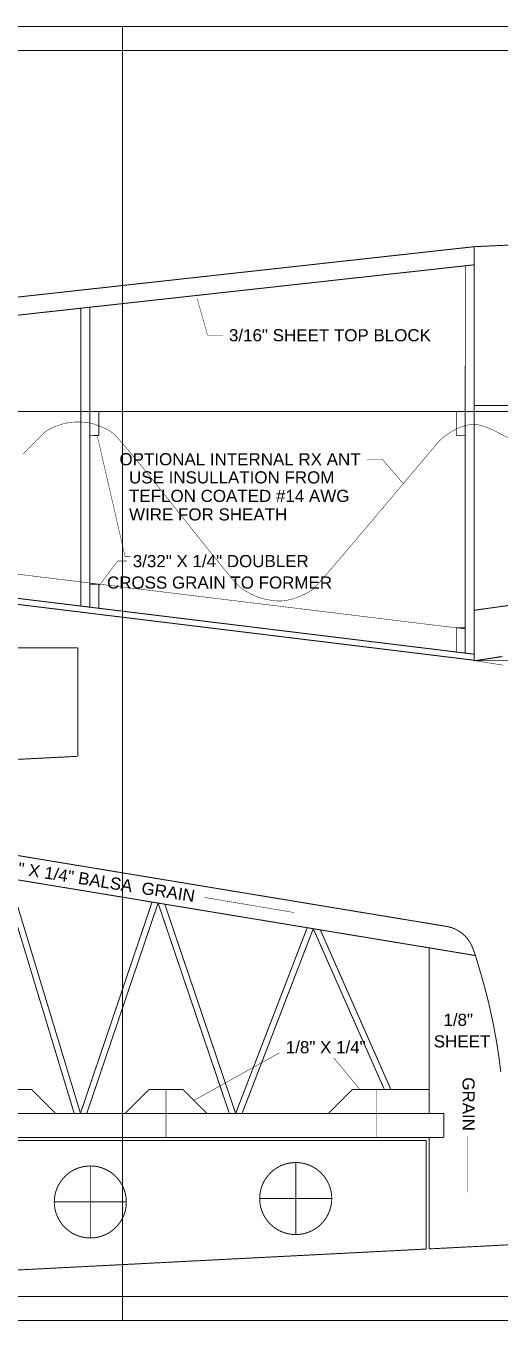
# Model space of a CAD drawing. Extents: x -1080 to 1070, y -166 to 202.
# Drawn here: x -298.7 to -175.3, y -166 to 171.1 of the extents above; entities that cross this region are included whole.
import ezdxf

# ---------------------------------------------------------------- set-up
doc = ezdxf.new("R2010")
doc.units = 0
doc.header["$MEASUREMENT"] = 0
doc.linetypes.add('DASHED', pattern=[0.75, 0.5, -0.25])
doc.linetypes.add('DOT', pattern=[0.25, 0, -0.25])
for name, color, linetype in [('1', 7, 'CONTINUOUS'), ('DEFAULT', 7, 'CONTINUOUS'), ('LINE', 7, 'CONTINUOUS')]:
    doc.layers.add(name, color=color, linetype=linetype)
doc.styles.add('ARIAL', font='ARIAL.TTF')

# ---------------------------------------------------------------- blocks, each defined once
blk = doc.blocks.new('GROUP24')
at = {"layer": 'DEFAULT', "color": 3, "const_width": 0.01}
for points in [[(-37.625, 6.7375), (48.375, 6.7375)], [(-5.375, -6.7375), (-5.375, 6.7375)], [(-37.625, -6.7375), (48.375, -6.7375)]]:
    blk.add_lwpolyline(points, dxfattribs=at)
at = {"layer": 'DEFAULT', "color": 3, "linetype": 'DASHED', "const_width": 0.01}
for points in [[(-37.375, 6.4875), (48.125, 6.4875)], [(-37.375, -6.4875), (48.125, -6.4875)]]:
    blk.add_lwpolyline(points, dxfattribs=at)
blk = doc.blocks.new('GROUP3')
at = {"layer": 'DEFAULT'}
for points, const_width in [([(0, 2.1315), (6.8959, 0.9915)], 0.01), ([(1.9801, 1.7864), (2.7195, -0.6526)], 0.01), ([(2.0432, 1.7937), (2.785, -0.6527)], 0.01), ([(2.7843, -0.6524), (3.5299, 1.5479)], 0.01), ([(2.8499, -0.6534), (3.5925, 1.5376)], 0.01), ([(3.5925, 1.5376), (4.3339, -0.6526)], 0.01), ([(3.6623, 1.5261), (4.3998, -0.6524)], 0.01), ([(4.0753, 1.5961), (5.012, 1.4385)], 0.005), ([(4.3998, -0.6524), (5.1445, 1.281)], 0.01), ([(4.4666, -0.6527), (5.2075, 1.2708)], 0.01), ([(5.2075, 1.2708), (5.9468, -0.4026)], 0.01), ([(5.2811, 1.2585), (6.0152, -0.4029)], 0.01), ([(6.4153, -0.6527), (6.4153, 1.071)], 0.01), ([(6.8657, 1.0721), (6.8959, 0.9915)], 0.01), ([(7.1587, -0.2201), (7.1552, -0.1893), (7.1518, -0.1585), (7.1479, -0.1273), (7.1439, -0.0959), (7.1395, -0.064), (7.1349, -0.0317), (7.1298, 0.001), (7.1248, 0.0331), (7.1196, 0.0648), (7.1145, 0.0962), (7.1091, 0.1271), (7.1037, 0.1579), (7.098, 0.1885), (7.0925, 0.2192), (7.0865, 0.2496), (7.0805, 0.2802), (7.0742, 0.3108), (7.0678, 0.3417), (7.061, 0.3727), (7.0542, 0.4041), (7.0471, 0.4359), (7.0398, 0.4683), (7.0315, 0.5025), (7.0234, 0.5363), (7.015, 0.5695), (7.0067, 0.6023), (6.998, 0.6346), (6.9895, 0.6669), (6.9807, 0.6988), (6.972, 0.7309), (6.9628, 0.7627), (6.9537, 0.7946), (6.9444, 0.8266), (6.9351, 0.8589), (6.9254, 0.8913), (6.9157, 0.9242), (6.9058, 0.9575), (6.8959, 0.9915)], 0.01), ([(3.9691, -0.5149), (4.8555, -0.0217)], 0.005), ([(5.4228, -0.0754), (5.6887, -0.3973)], 0.005), ([(2.1, -0.4027), (2.275, -0.4027)], 0.01), ([(2.275, -0.4027), (2.5248, -0.6525)], 0.01), ([(3.2501, -0.6525), (3.5, -0.4027)], 0.01), ([(3.5, -0.4027), (3.675, -0.4027)], 0.01), ([(3.675, -0.4027), (3.85, -0.4027)], 0.01), ([(3.85, -0.4027), (4.0998, -0.6525)], 0.01), ([(5.3653, -0.6527), (5.6153, -0.4027)], 0.01), ([(5.6153, -0.4027), (6.4153, -0.4027)], 0.01), ([(-6.5653, -0.6527), (6.5653, -0.6527)], 0.01), ([(6.5653, -0.9027), (6.5653, -0.6527)], 0.01), ([(0.0474, -0.934), (6.384, -0.934)], 0.01), ([(6.384, -2.063), (6.384, -0.934)], 0.01), ([(6.4153, -2.0629), (6.4153, -0.9027)], 0.01), ([(6.8125, -1.4756), (6.8125, -0.8898)], 0.005), ([(2.8871, -1.9495), (2.8871, -1.1995)], 0.01), ([(5.0249, -1.9139), (5.0249, -1.1639)], 0.01), ([(2.5121, -1.5745), (3.2621, -1.5745)], 0.01), ([(4.6499, -1.5389), (5.3999, -1.5389)], 0.01), ([(6.4169, -2.0629), (7.2907, -2.0181)], 0.01), ([(0.854, -2.3482), (6.384, -2.0646)], 0.01)]:
    blk.add_lwpolyline(points, dxfattribs=dict(at, const_width=const_width))
at = {"layer": 'DEFAULT', "const_width": 0.01}
blk.add_lwpolyline([(6.8657, 1.0721, 0.0875), (6.8038, 1.1768, 0.0875), (6.7098, 1.254, 0.0875), (6.595, 1.2944, 1.543)], format="xyb", dxfattribs=at)
at = {"layer": 'DEFAULT', "linetype": 'DOT', "const_width": 0.005}
for points in [[(3.675, -0.9027), (3.675, -0.4027)], [(5.8653, -0.9027), (5.8653, -0.4027)]]:
    blk.add_lwpolyline(points, dxfattribs=at)
at = {"layer": 'DEFAULT', "const_width": 0.01}
for points in [[(3.2621, -1.5745, 0.0985), (3.2335, -1.4309, 0.0985), (3.1522, -1.3093, 0.0985), (3.0306, -1.228, 0.0985), (2.887, -1.1995, 0.0985), (2.7435, -1.228, 0.0985), (2.6219, -1.3093, 0.0985), (2.5406, -1.4309, 0.0985), (2.5121, -1.5745, 0.0985), (2.5406, -1.718, 0.0985), (2.6219, -1.8396, 0.0985), (2.7435, -1.9209, 0.0985), (2.8871, -1.9494, 0.0985), (3.0306, -1.9209, 0.0985), (3.1522, -1.8396, 0.0985), (3.2335, -1.718, 0.0985)], [(5.3999, -1.5389, 0.0985), (5.3713, -1.3953, 0.0985), (5.29, -1.2737, 0.0985), (5.1684, -1.1924, 0.0985), (5.0248, -1.1639, 0.0985), (4.8813, -1.1924, 0.0985), (4.7597, -1.2737, 0.0985), (4.6784, -1.3953, 0.0985), (4.6499, -1.5389, 0.0985), (4.6784, -1.6824, 0.0985), (4.7597, -1.804, 0.0985), (4.8813, -1.8853, 0.0985), (5.0249, -1.9138, 0.0985), (5.1684, -1.8853, 0.0985), (5.29, -1.804, 0.0985), (5.3713, -1.6824, 0.0985)]]:
    blk.add_lwpolyline(points, format="xyb", close=True, dxfattribs=at)
at = {"layer": 'LINE', "const_width": 0.01}
for points in [[(0.4123, 2.3169), (6.5951, 1.2945)], [(-6.5653, -0.9027), (6.5653, -0.9027)]]:
    blk.add_lwpolyline(points, dxfattribs=at)
at = {"layer": 'DEFAULT', "style": 'ARIAL'}
for s, rotation, p in [('1/8" X 1/4" BALSA  GRAIN', 351, (1.8839, 1.8769)), ('GRAIN', 270, (6.761, -0.2763))]:
    blk.add_text(s, height=0.1263, rotation=rotation, dxfattribs=at).set_placement(p)
for s, p in [('1/8"', (6.5623, 0.2592)), ('SHEET', (6.4616, 0.0343)), ('1/8" X 1/4"', (4.9215, -0.0262))]:
    blk.add_text(s, height=0.1263, dxfattribs=at).set_placement(p)
blk = doc.blocks.new('GROUP59')
at = {"layer": 'DEFAULT', "const_width": 0.01}
for points in [[(-3.1446, 0.7071), (3.192, 0.7071)], [(3.192, -0.4219), (3.192, 0.7071)], [(-2.338, -0.7071), (3.192, -0.4235)]]:
    blk.add_lwpolyline(points, dxfattribs=at)
blk = doc.blocks.new('GROUP33')
at = {"layer": 'DEFAULT', "const_width": 0.01}
for points in [[(4.6887, -1.0858), (4.7822, -1.0997), (4.8768, -1.1138), (4.9731, -1.1283)], [(4.9726, -1.1283), (4.9726, -0.6025)]]:
    blk.add_lwpolyline(points, dxfattribs=at)
at = {"layer": 'LINE', "const_width": 0.01}
blk.add_lwpolyline([(2.7245, -0.2851), (4.973, -0.6025)], dxfattribs=at)
blk = doc.blocks.new('GROUP31')
at = {"layer": '1', "linetype": 'DOT', "const_width": 0.005}
for points in [[(-3.3587, 0.0001), (3.4587, 0.0001)], [(3.164, 0.048), (3.1992, 0.0424)], [(3.1992, 0.0424), (3.2323, 0.0371)], [(3.2323, 0.0371), (3.2632, 0.0322)], [(3.2632, 0.0322), (3.2919, 0.0275)], [(3.2919, 0.0275), (3.3183, 0.0232)], [(3.3183, 0.0232), (3.3426, 0.0193)], [(3.3426, 0.0193), (3.3645, 0.0157)], [(3.3645, 0.0157), (3.3842, 0.0125)], [(3.3842, 0.0125), (3.4016, 0.0096)], [(3.4016, 0.0096), (3.4167, 0.0071)], [(3.4167, 0.0071), (3.4295, 0.005)], [(3.4295, 0.005), (3.44, 0.0032)], [(3.44, 0.0032), (3.4482, 0.0018)], [(3.44, -0.003), (3.4482, -0.0017)], [(3.4482, 0.0018), (3.454, 0.0009)], [(3.4482, -0.0017), (3.454, -0.0007)], [(3.454, 0.0009), (3.4575, 0.0003)], [(3.454, -0.0007), (3.4575, -0.0001)], [(3.4575, 0.0003), (3.4587, 0.0001)], [(3.4575, -0.0001), (3.4587, 0.0001)], [(3.164, -0.0478), (3.1992, -0.0422)], [(3.1992, -0.0422), (3.2323, -0.0369)], [(3.2323, -0.0369), (3.2632, -0.032)], [(3.2632, -0.032), (3.2919, -0.0273)], [(3.2919, -0.0273), (3.3183, -0.023)], [(3.3183, -0.023), (3.3426, -0.0191)], [(3.3426, -0.0191), (3.3645, -0.0155)], [(3.3645, -0.0155), (3.3842, -0.0123)], [(3.3842, -0.0123), (3.4016, -0.0094)], [(3.4016, -0.0094), (3.4167, -0.0069)], [(3.4167, -0.0069), (3.4295, -0.0048)], [(3.4295, -0.0048), (3.44, -0.003)]]:
    blk.add_lwpolyline(points, dxfattribs=at)
blk = doc.blocks.new('GROUP26')
at = {"layer": 'DEFAULT'}
for points, const_width in [([(-0.914, 2.7871), (-0.6882, 2.7975), (-0.4657, 2.8075)], 0.01), ([(-11.9904, 1.564), (-0.914, 2.7871)], 0.01), ([(-8.7834, 1.7296), (-0.9141, 2.5986)], 0.01), ([(-1.008, -1.4446), (-1.0074, 2.588)], 0.01), ([(-4.9148, -0.9663), (-4.9145, 2.157)], 0.01), ([(-3.7984, 2.2453), (-3.6902, 1.8664)], 0.005), ([(-5.0087, -0.9548), (-5.0084, 2.1464)], 0.01), ([(-3.6902, 1.8664), (-3.5299, 1.8664)], 0.005), ([(-0.9142, 0.9393), (-0.9177, 0.939), (-0.9213, 0.9389), (-0.9248, 0.9386), (-0.9284, 0.9386), (-0.9317, 0.9383), (-0.9353, 0.938), (-0.9387, 0.9377), (-0.9423, 0.9376), (-0.9456, 0.9371), (-0.9491, 0.9368), (-0.9524, 0.9362), (-0.956, 0.9358), (-0.9593, 0.9351), (-0.9629, 0.9345), (-0.9665, 0.9336), (-0.9701, 0.9329), (-0.9786, 0.9305), (-0.9872, 0.9282), (-0.9956, 0.9259), (-1.0041, 0.9238), (-1.0123, 0.9214), (-1.0206, 0.9193), (-1.0287, 0.9169), (-1.037, 0.9146), (-1.0449, 0.9119), (-1.053, 0.9093), (-1.061, 0.9064), (-1.0691, 0.9035), (-1.077, 0.9002), (-1.0851, 0.8968), (-1.0932, 0.8931), (-1.1013, 0.8893), (-1.1116, 0.8837), (-1.1218, 0.8783), (-1.1317, 0.8726), (-1.1416, 0.8671), (-1.1512, 0.8612), (-1.1608, 0.8555), (-1.1701, 0.8495), (-1.1795, 0.8435), (-1.1885, 0.8372), (-1.1977, 0.8308), (-1.2067, 0.8242), (-1.2158, 0.8176), (-1.2248, 0.8105), (-1.2338, 0.8035), (-1.2428, 0.7962), (-1.252, 0.7888), (-1.2588, 0.7825), (-1.2656, 0.7764), (-1.272, 0.7701), (-1.2784, 0.7638), (-1.2844, 0.7572), (-1.2904, 0.7508), (-1.2961, 0.7442), (-1.302, 0.7376), (-1.3074, 0.7307), (-1.3131, 0.724), (-1.3187, 0.7171), (-1.3244, 0.7103), (-1.33, 0.7032), (-1.3357, 0.6963), (-1.3416, 0.6891), (-1.3477, 0.6822), (-1.4249, 0.5911), (-1.5009, 0.5014), (-1.5756, 0.4127), (-1.6495, 0.3251), (-1.7224, 0.2381), (-1.795, 0.1518), (-1.8672, 0.0658), (-1.9394, -0.0198), (-2.0114, -0.1053), (-2.0838, -0.1911), (-2.1566, -0.2771), (-2.2302, -0.3638), (-2.3045, -0.451), (-2.38, -0.5391), (-2.4568, -0.6282), (-2.5351, -0.7186), (-2.5417, -0.7261), (-2.5483, -0.7336), (-2.5549, -0.7408), (-2.5618, -0.748), (-2.5686, -0.7548), (-2.5755, -0.7616), (-2.5826, -0.7682), (-2.5899, -0.7747), (-2.5971, -0.7808), (-2.6047, -0.7868), (-2.6124, -0.7925), (-2.6204, -0.7982), (-2.6284, -0.8034), (-2.6369, -0.8087), (-2.6455, -0.8136), (-2.6546, -0.8185), (-2.669, -0.8256), (-2.6834, -0.8326), (-2.6975, -0.8393), (-2.7119, -0.8458), (-2.726, -0.8519), (-2.7404, -0.8578), (-2.7547, -0.8633), (-2.7691, -0.8687), (-2.7835, -0.8735), (-2.7981, -0.8781), (-2.8128, -0.8824), (-2.8278, -0.8864), (-2.8429, -0.8899), (-2.8584, -0.8931), (-2.8741, -0.896), (-2.8902, -0.8986), (-2.9035, -0.9001), (-2.9169, -0.9013), (-2.93, -0.9019), (-2.9432, -0.9022), (-2.9561, -0.902), (-2.969, -0.9015), (-2.9819, -0.9005), (-2.9948, -0.8994), (-3.0074, -0.8977), (-3.0203, -0.8959), (-3.0332, -0.8938), (-3.0462, -0.8916), (-3.0591, -0.889), (-3.0722, -0.8865), (-3.0854, -0.8837), (-3.0989, -0.881), (-3.1096, -0.8784), (-3.1202, -0.8757), (-3.1305, -0.8728), (-3.1409, -0.8698), (-3.1509, -0.8664), (-3.1609, -0.863), (-3.1707, -0.8594), (-3.1806, -0.8557), (-3.1902, -0.8516), (-3.1998, -0.8474), (-3.2094, -0.843), (-3.2191, -0.8385), (-3.2287, -0.8336), (-3.2383, -0.8287), (-3.248, -0.8236), (-3.2579, -0.8184), (-3.2673, -0.813), (-3.2768, -0.8076), (-3.286, -0.8022), (-3.2953, -0.7968), (-3.3041, -0.7912), (-3.313, -0.7857), (-3.3217, -0.78), (-3.3304, -0.7742), (-3.3386, -0.768), (-3.3469, -0.7617), (-3.3549, -0.7551), (-3.3629, -0.7484), (-3.3705, -0.7411), (-3.3782, -0.7337), (-3.3855, -0.7259), (-3.3929, -0.7178), (-3.4751, -0.6198), (-3.5554, -0.5228), (-3.6339, -0.4265), (-3.7111, -0.331), (-3.787, -0.2359), (-3.8622, -0.1413), (-3.9368, -0.047), (-4.0113, 0.0469), (-4.0857, 0.1408), (-4.1606, 0.2349), (-4.2361, 0.3291), (-4.3128, 0.4237), (-4.3906, 0.5185), (-4.4702, 0.614), (-4.5516, 0.7101), (-4.6354, 0.8071), (-4.6448, 0.8173), (-4.6548, 0.8272), (-4.6649, 0.8364), (-4.6755, 0.8451), (-4.6862, 0.8532), (-4.6973, 0.8608), (-4.7086, 0.868), (-4.7204, 0.875), (-4.7321, 0.8814), (-4.7442, 0.8877), (-4.7565, 0.8936), (-4.7691, 0.8995), (-4.7817, 0.905), (-4.7946, 0.9107), (-4.8076, 0.9161), (-4.8208, 0.9218), (-4.8322, 0.9263), (-4.8438, 0.9306), (-4.8552, 0.9346), (-4.8667, 0.9384), (-4.8781, 0.9417), (-4.8896, 0.9449), (-4.901, 0.9477), (-4.9127, 0.9503), (-4.9241, 0.9525), (-4.9358, 0.9545), (-4.9475, 0.9562), (-4.9595, 0.9579), (-4.9714, 0.9591), (-4.9835, 0.9602), (-4.9958, 0.9609), (-5.0084, 0.9617), (-5.0216, 0.9619), (-5.0348, 0.9621), (-5.0478, 0.962), (-5.0608, 0.9619), (-5.0735, 0.9613), (-5.0863, 0.9606), (-5.0989, 0.9595), (-5.1117, 0.9584), (-5.1241, 0.9567), (-5.1367, 0.9548), (-5.1493, 0.9526), (-5.1619, 0.9503), (-5.1745, 0.9474), (-5.1871, 0.9443), (-5.1999, 0.9408), (-5.2128, 0.937), (-5.2261, 0.9325), (-5.2395, 0.9281), (-5.2527, 0.9235), (-5.2658, 0.9189), (-5.2785, 0.9139), (-5.2912, 0.9089), (-5.3036, 0.9035), (-5.316, 0.8979), (-5.3279, 0.8918), (-5.3398, 0.8853), (-5.3513, 0.8784), (-5.3628, 0.8712), (-5.3738, 0.8633), (-5.3848, 0.8549), (-5.3954, 0.8459), (-5.4058, 0.8363), (-5.4752, 0.7673), (-5.5428, 0.6987), (-5.6087, 0.6303)], 0.005), ([(-0.9141, 1.1322), (3.2492, 1.1322)], 0.01), ([(-4.821, 1.0697), (-4.8208, 0.8198)], 0.01), ([(-1.1012, 0.8197), (-1.1012, 1.0697)], 0.01), ([(-4.9147, 0.8197), (-4.8208, 0.8198)], 0.01), ([(-4.8365, 0.8118), (-4.5494, -0.4371)], 0.005), ([(-1.1012, 0.8197), (-1.0074, 0.8197)], 0.01), ([(-0.72, 0.8782), (1.8529, -0.4465)], 0.005), ([(-2.03, 0.5752), (-1.8736, 0.5752)], 0.005), ([(-1.8736, 0.5752), (-1.6547, 0.3227)], 0.005), ([(-11.983, -0.1012), (-0.9143, -1.4559)], 0.01), ([(-4.8182, -0.741), (-4.6262, -0.4851)], 0.005), ([(-4.6262, -0.4851), (-4.531, -0.4851)], 0.005), ([(-4.5494, -0.4371), (-4.4926, -0.4371)], 0.005), ([(-4.9147, -0.7259), (-4.821, -0.7259)], 0.01), ([(-4.821, -0.9776), (-4.821, -0.7259)], 0.01), ([(-1.1012, -1.433), (-1.1012, -1.1812)], 0.01), ([(-1.1012, -1.1812), (-1.008, -1.1812)], 0.01)]:
    blk.add_lwpolyline(points, dxfattribs=dict(at, const_width=const_width))
at = {"layer": 'DEFAULT', "const_width": 0.005}
blk.add_lwpolyline([(-0.72, 0.8782, 0.0855), (-0.9141, 0.9393, 4.2656)], format="xyb", dxfattribs=at)
at = {"layer": 'DEFAULT', "linetype": 'DOT', "const_width": 0.005}
blk.add_lwpolyline([(-10.9277, 0.0213), (-1.008, -1.1927)], dxfattribs=at)
at = {"layer": 'LINE', "const_width": 0.01}
for points in [[(-0.9143, -1.5188), (-0.914, 2.7871)], [(-9.0435, 1.0698), (3.2492, 1.0697)], [(-11.9905, -0.1632), (-0.9143, -1.5188)]]:
    blk.add_lwpolyline(points, dxfattribs=at)
at = {"layer": 'DEFAULT', "xscale": -1}
for name, p, rotation in [('GROUP33', (4.0569, -0.3963), 359.9998), ('GROUP31', (2.5519, -1.5176), 0.08980000000000002)]:
    blk.add_blockref(name, p, dxfattribs=dict(at, rotation=rotation))
at = {"layer": 'DEFAULT', "style": 'ARIAL'}
for s, p in [('3/16" SHEET TOP BLOCK', (-3.4674, 1.802)), ('OPTIONAL INTERNAL RX ANT', (-4.6071, 0.5108)), ('USE INSULLATION FROM', (-4.5073, 0.3222)), ('TEFLON COATED #14 AWG', (-4.5073, 0.1294)), ('WIRE FOR SHEATH', (-4.5073, -0.0634)), ('3/32" X 1/4" DOUBLER', (-4.4685, -0.5495)), ('CROSS GRAIN TO FORMER', (-4.7369, -0.773))]:
    blk.add_text(s, height=0.1263, dxfattribs=at).set_placement(p)

msp = doc.modelspace()

# ---------------------------------------------------------------- block references
at = {"layer": 'DEFAULT', "xscale": 25, "yscale": 25, "zscale": 25}
for name, p in [('GROUP24', (-139.15, 2.52)), ('GROUP26', (-159.13, 43.94)), ('GROUP59', (-364.97, -8.44)), ('GROUP3', (-354.07, -95.67))]:
    msp.add_blockref(name, p, dxfattribs=at)

doc.saveas('drawing.dxf')
